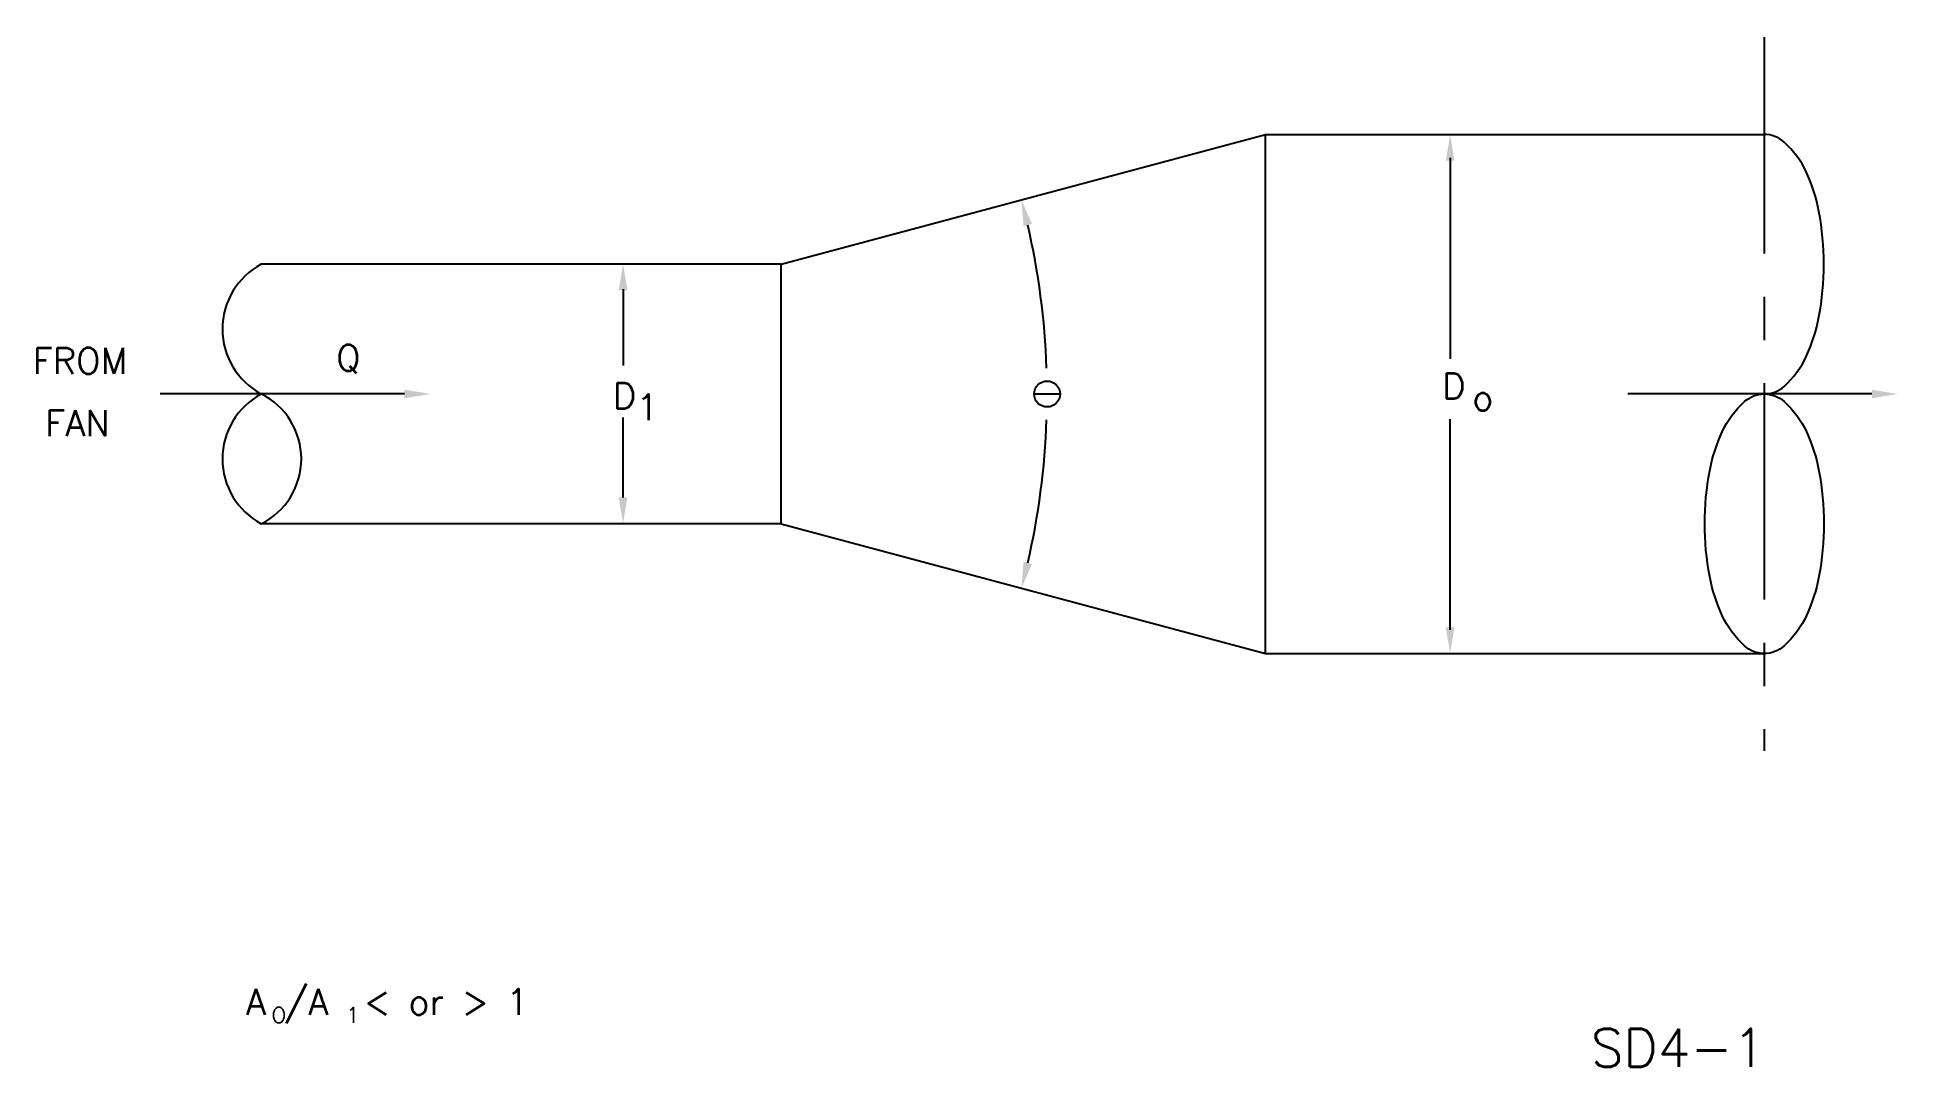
# Model space of a CAD drawing. Extents: x 0.5 to 11.3, y 1.2 to 7.2.
import ezdxf

# ---------------------------------------------------------------- set-up
doc = ezdxf.new("R2010")
doc.units = 0
doc.header["$MEASUREMENT"] = 0
doc.linetypes.add('CENTER', pattern=[2, 1.25, -0.25, 0.25, -0.25])
doc.layers.get('0').update_dxf_attribs({"linetype": 'CONTINUOUS'})
doc.layers.add('NUMBER', color=7, linetype='CONTINUOUS')
doc.styles.add('ROMANS', font='romans')

msp = doc.modelspace()

# ---------------------------------------------------------------- linework, layer by layer
at = {"linetype": 'CENTER'}
msp.add_line((10.504, 7.193), (10.504, 3.069), dxfattribs=at)
for p, q in [((4.824, 5.881), (7.623, 6.631)), ((7.623, 6.631), (10.504, 6.631)), ((7.623, 3.631), (7.623, 6.631)), ((8.689, 6.495), (8.689, 5.335)), ((4.824, 5.881), (1.819, 5.881)), ((4.824, 4.381), (4.824, 5.881)), ((3.91, 5.736), (3.91, 5.295)), ((2.647, 5.131), (1.236, 5.131)), ((6.285, 5.131), (6.435, 5.131)), ((11.126, 5.131), (9.715, 5.131)), ((3.91, 4.533), (3.91, 4.995)), ((8.689, 3.768), (8.689, 4.986)), ((4.824, 4.381), (1.819, 4.381)), ((4.824, 4.381), (7.623, 3.631)), ((7.623, 3.631), (10.504, 3.631))]:
    msp.add_line(p, q)
msp.add_lwpolyline([(10.504, 5.131, 0.185624), (10.619, 5.175, 0.101934), (10.748, 5.351, 0.060684), (10.82, 5.577, 0.047006), (10.848, 5.881, 0.047006), (10.82, 6.186, 0.060684), (10.748, 6.412, 0.101934), (10.619, 6.587, 0.185624), (10.504, 6.631, 0.185624)], format="xyb")
msp.add_lwpolyline([(10.504, 3.631, -0.185624), (10.39, 3.675, -0.101934), (10.261, 3.851, -0.060684), (10.189, 4.077, -0.047006), (10.16, 4.381, -0.047006), (10.189, 4.686, -0.060684), (10.261, 4.912, -0.101934), (10.39, 5.087, -0.185624), (10.504, 5.131, -0.185624), (10.619, 5.087, -0.101934), (10.748, 4.912, -0.060684), (10.82, 4.686, -0.047006), (10.848, 4.381, -0.047006), (10.82, 4.077, -0.060684), (10.748, 3.851, -0.101934), (10.619, 3.675, -0.185624)], format="xyb", close=True)
msp.add_circle((6.36, 5.131), 0.075)
for centre, radius, start, end in [((2.025, 5.131), 4.335, 1.9827, 13.0173), ((2.02, 5.506), 0.425, 118.1129, 241.8871), ((2.02, 4.756), 0.425, 118.1129, 241.8871), ((1.631, 4.756), 0.42, 296.6709, 63.3291), ((2.025, 5.131), 4.335, 346.9827, 358.0173)]:
    msp.add_arc(centre, radius, start, end)
for points in [[(8.664, 6.479), (8.714, 6.479), (8.689, 6.629)], [(6.224, 6.102), (6.273, 6.114), (6.212, 6.253)], [(3.885, 5.731), (3.935, 5.731), (3.91, 5.881)], [(2.647, 5.156), (2.647, 5.106), (2.797, 5.131)], [(11.126, 5.156), (11.126, 5.106), (11.276, 5.131)], [(3.935, 4.533), (3.885, 4.533), (3.91, 4.383)], [(6.224, 4.161), (6.273, 4.149), (6.212, 4.009)], [(8.714, 3.782), (8.664, 3.782), (8.689, 3.632)]]:
    msp.add_solid(points)

# ---------------------------------------------------------------- texts
at = {"style": 'ROMANS'}
for s, height, p in [('FROM', 0.15, (0.499, 5.248)), ('Q', 0.15, (2.252, 5.265)), ('D', 0.15, (3.85, 5.046)), ('D', 0.15, (8.642, 5.102)), ('1', 0.15, (3.986, 4.98)), ('o', 0.15, (8.817, 5.035)), ('FAN', 0.15, (0.571, 4.888)), ('A /A  < or > 1', 0.15, (1.731, 1.543)), ('O', 0.09, (1.879, 1.496)), ('1', 0.09, (2.31, 1.496))]:
    msp.add_text(s, height=height, dxfattribs=at).set_placement(p)
at = {"layer": 'NUMBER', "style": 'ROMANS'}
msp.add_text('SD4-1', height=0.22, dxfattribs=at).set_placement((9.502, 1.242))

doc.saveas('drawing.dxf')
